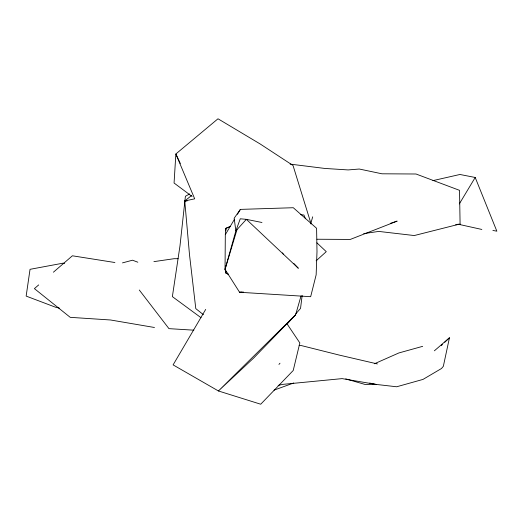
<?xml version="1.0" encoding="UTF-8"?>
<svg xmlns="http://www.w3.org/2000/svg" width="523" height="523" viewBox="0 0 523 523"><rect width="100%" height="100%" fill="white"/><g stroke="black" fill="none" stroke-linecap="round" stroke-linejoin="round"><path stroke-width="0.78" d="M228.126 274.104L225.903 273.13L225.04 269.345L225.315 234.644L225.818 228.355L230.27 226.531L225.831 228.342L225.825 229.983M302.157 295.41L300.542 308.38L295.881 313.754M434.371 350.809L449.453 337.766L443.341 366.303L441.517 368.493L422.996 379.41L396.669 386.772L376.004 384.405L342.12 378.619L282.786 384.366L278.131 385.392M293.952 263.579L298.332 268.273L246.372 219.346L235.866 230.872L234.154 218.228L240.384 209.39L293.285 207.723L316.598 228.29L316.997 251.602L316.147 274.843L310.662 296.698L239.58 292.265L225.04 269.345L235.866 230.872L240.266 218.784L246.372 219.346L261.964 222.491M310.721 223.798L312.689 216.816M301.039 295.959L295.613 314.787L287.081 323.9L299.836 342.931L293.22 370.487L260.716 404.22L218.424 390.969L173.1 364.884L205.696 309.4M225.04 269.345L236.984 229.675M225.315 234.644L234.52 219.209M237.455 214.299L240.384 209.39M459.299 203.944L475.204 177.474L459.952 174.479L432.907 180.625M287.081 323.9L291.742 318.527M278.942 364.42L279.995 363.224M441.288 345.618L442.458 344.494M444.785 342.251L449.453 337.766M316.14 260.807L326.267 251.655L316.905 242.842M38.689 284.917L34.4 288.624L70.226 317.337L110.582 319.991L154.475 327.496M53.398 272.208L72.39 255.793L114.903 262.52M191.66 195.425L184.756 200.995L189.503 254.688L195.792 308.622L203.427 314.683M189.666 193.955L185.404 196.262L179.984 245.869L172.374 296.626L201.041 317.723M374.383 363.773L398.879 352.947L422.669 346.331M274 390.151L293.73 382.986M390.256 223.406L397.147 221.105L350.266 239.429L316.984 239.24M122.48 262.886L132.522 260.206L137.837 262.213M363.694 233.618L378.75 231.421L414.255 235.546L460.09 223.962L459.527 190.339L416.014 174.002L381.953 173.799L359.281 169.027L348.155 169.929L324.829 168.445L290.154 164.117M153.912 261.631L174.146 258.695L178.127 258.715M455.611 224.779L460.403 224.256M242.025 292.082L239.58 292.265L243.587 292.082M187.071 200.956L184.756 200.995L194.687 198.818L175.859 153.978L217.993 118.78L260.121 143.943L293.03 165.484L311.093 223.909M299.143 345.442L300.764 345.428L339.447 355.13L377.41 363.943M300.679 214.659L303.909 215.025L305.478 218.791M64.63 263.357L63.028 263.174L30.04 269.319L26.15 296.096L55.628 307.249L59.53 308.165M492.882 230.434L496.85 231.186L475.204 177.474M369.702 383.052L376.004 384.405L364.923 384.405L345.729 378.874M457.965 224.164L481.84 229.453M193.837 330.176L168.962 328.647L139.295 290.017M228.074 274.072L225.903 273.13L225.89 271.489M192.091 196.458L174.067 183.03L175.859 153.978L180.33 163.483M282.394 252.871L283.296 254.119M225.818 228.355L225.825 230.774M295.613 314.787L253.681 358.02L218.424 390.969L295.613 314.787"/></g></svg>
